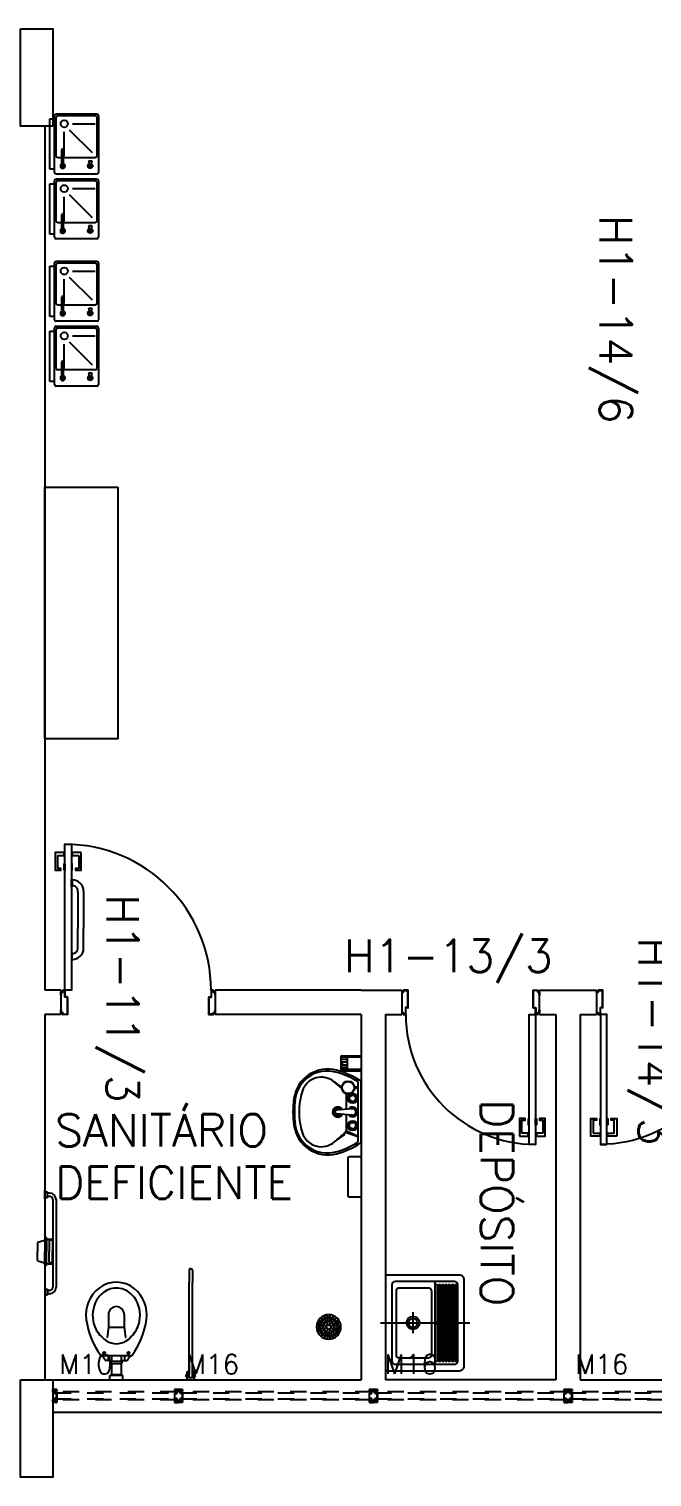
# Model space of a CAD drawing. Header units: millimetres. Extents: x 1887 to 2405, y 1100 to 1335.
# Drawn here: x 2223.86 to 2227.7, y 1221.4 to 1230.32 of the extents above; entities that cross this region are included whole.
import ezdxf

# ---------------------------------------------------------------- set-up
doc = ezdxf.new("R2010")
doc.units = ezdxf.units.MM
doc.linetypes.add('HIDDEN', pattern=[0.375, 0.25, -0.125])
for name, color, linetype in [('AR-ALV', 2, 'Continuous'), ('AR-BANCOS', 1, 'Continuous'), ('AR-ESQ', 1, 'Continuous'), ('AR-ESTC', 3, 'Continuous'), ('AR-LOUCAS', 1, 'Continuous'), ('AR-PORTA', 1, 'Continuous'), ('AR-TXTESQ1-CONG', 1, 'Continuous'), ('AR-WC', 7, 'Continuous'), ('BAN- VISTA', 1, 'Continuous'), ('COZ1', 1, 'Continuous'), ('coz2', 1, 'Continuous'), ('DT-ESQ-VIDRO-PROJ', 1, 'HIDDEN'), ('eixo', 8, 'Continuous'), ('ENDEREÇO', 2, 'Continuous'), ('HE_TIGRECAD', 1, 'Continuous'), ('maçaneta', 1, 'Continuous'), ('mov', 1, 'Continuous'), ('PM-PERFIL U-C', 2, 'Continuous'), ('PM-PUXADOR-V', 1, 'Continuous'), ('pm1', 2, 'Continuous'), ('pm2', 2, 'Continuous'), ('PRA', 7, 'Continuous'), ('TEXTO', 2, 'Continuous'), ('WC1', 1, 'Continuous'), ('WC2', 1, 'Continuous'), ('WC3', 1, 'Continuous')]:
    doc.layers.add(name, color=color, linetype=linetype)
doc.styles.add('S12', font='simplex.shx', dxfattribs={"width": 1.1, "height": 0.12})
doc.styles.add('UNB-100', font='simplex.shx', dxfattribs={"height": 0.2})
doc.styles.add('UNB1-100', font='simplex.shx', dxfattribs={"height": 0.2})

# ---------------------------------------------------------------- blocks, each defined once
blk = doc.blocks.new('BACI-01P')
at = {"layer": 'WC1'}
for p, q in [((0.1191, 0.03), (0.1139, 0.03)), ((0.1139, 0.0298), (0.1139, -0.0298)), ((0.1191, 0.03), (0.1191, 0.0624)), ((0.146, 0.0857), (0.146, 0.0887)), ((0.1191, -0.03), (0.1139, -0.03)), ((0.1191, -0.03), (0.1191, -0.0624)), ((0.146, -0.0857), (0.146, -0.0887))]:
    blk.add_line(p, q, dxfattribs=at)
for centre, radius, start, end in [((0.4364, -0.2936), 0.4837, 97.68046, 126.34544), ((0.3996, -0.0205), 0.2081, 36.88811, 97.68046), ((0.1551, 0.0887), 0.00909, 126.33581, 180), ((0.4268, 0), 0.174, 320.47667, 36.88811), ((0.1282, 0.0624), 0.00909, 126.16044, 180), ((0.4044, -0.3155), 0.4771, 122.78184, 126.16044), ((0.1282, -0.0624), 0.00909, 180, 233.83956), ((0.4044, 0.3155), 0.4771, 233.83956, 237.21816), ((0.1551, -0.0887), 0.00909, 180, 238.98254), ((0.4364, 0.2936), 0.4837, 233.75773, 262.31954), ((0.3996, 0.0205), 0.2081, 262.31954, 320.89786)]:
    blk.add_arc(centre, radius, start, end, dxfattribs=at)
at = {"layer": 'WC2'}
for p, q in [((0, 0.04), (0.023, 0.04)), ((0.025, 0.035), (0.025, 0.038)), ((0.025, -0.035), (0.025, 0.035)), ((0.025, 0.035), (0.028, 0.035)), ((0.03, -0.033), (0.03, 0.033)), ((0.1, 0.03), (0.03, 0.03)), ((0.1, 0.0298), (0.1, -0.0298)), ((0.146, -0.0857), (0.146, 0.0857)), ((0, -0.04), (0.023, -0.04)), ((0.025, -0.038), (0.025, -0.035)), ((0.025, -0.035), (0.028, -0.035)), ((0.1, -0.03), (0.03, -0.03))]:
    blk.add_line(p, q, dxfattribs=at)
for centre, radius, start, end in [((0.3966, -0.0404), 0.1866, 54.25145, 147.32014), ((0.4126, -0.0182), 0.1592, 41.32993, 54.25145), ((0.023, 0.038), 0.002, 0, 90), ((0.028, 0.033), 0.002, 0, 90), ((0.107, 0.0298), 0.00697, 0, 180), ((0.3335, 0), 0.1117, 147.32014, 180), ((0.3335, 0), 0.1117, 180, 212.67986), ((0.4333, 0), 0.1317, 0, 41.32993), ((0.4333, 0), 0.1317, 318.67007, 0), ((0.023, -0.038), 0.002, 270, 0), ((0.028, -0.033), 0.002, 270, 0), ((0.107, -0.0298), 0.00697, 180, 0), ((0.3966, 0.0404), 0.1866, 212.67986, 305.74855), ((0.4126, 0.0182), 0.1592, 305.74855, 318.67007)]:
    blk.add_arc(centre, radius, start, end, dxfattribs=at)
at = {"layer": 'WC3'}
for p, q in [((0.146, 0.0497), (0.1191, 0.0497)), ((0.146, 0.03), (0.1191, 0.03)), ((0.146, -0.03), (0.1191, -0.03)), ((0.146, -0.0497), (0.1191, -0.0497))]:
    blk.add_line(p, q, dxfattribs=at)
at = {"layer": 'WC3', "color": 1}
for p, q in [((0.261, 0.0562), (0.2593, 0.0585)), ((0.3229, 0.0486), (0.261, 0.0562)), ((0.3229, 0.0486), (0.3229, -0.0486)), ((0.4015, 0.0486), (0.3229, 0.0486)), ((0.261, -0.0562), (0.2593, -0.0585)), ((0.3229, -0.0486), (0.261, -0.0562)), ((0.4015, -0.0486), (0.3229, -0.0486))]:
    blk.add_line(p, q, dxfattribs=at)
for centre in [(0.1641, 0.075), (0.1641, -0.075)]:
    blk.add_circle(centre, 0.00682, dxfattribs=at)
blk.add_arc((0.4015, 0), 0.0486, 270, 90, dxfattribs=at)
blk = doc.blocks.new('LVTR-01P')
at = {"layer": 'WC1'}
for centre, radius, start, end in [((0.2424, -0.2861), 0.5176, 146.45009, 164.88853), ((-0.2424, -0.2861), 0.5176, 15.11147, 33.54991), ((-0.0544, -0.2059), 0.2102, 164.88853, 261.87462), ((0.0544, -0.2059), 0.2102, 278.12538, 15.11147), ((0, 0.175), 0.595, 261.87462, 270), ((0, 0.175), 0.595, 270, 278.12538)]:
    blk.add_arc(centre, radius, start, end, dxfattribs=at)
at = {"layer": 'WC2'}
for p, q in [((0.189, 0), (-0.189, 0)), ((-0.1869, -0.02), (0.1869, -0.02)), ((-0.0199, -0.0561), (-0.0119, -0.1511)), ((0.0195, -0.0561), (0.0115, -0.1511)), ((-0.112, -0.0924), (-0.0168, -0.0924)), ((0.0165, -0.0924), (0.1161, -0.0924))]:
    blk.add_line(p, q, dxfattribs=at)
for centre, radius in [((-0.15, -0.08), 0.04), ((-0.084, -0.0525), 0.02), ((0.084, -0.0525), 0.02)]:
    blk.add_circle(centre, radius, dxfattribs=at)
for centre, radius, start, end in [((-0.0002, -0.0527), 0.02, 350.37518, 189.62482), ((-0.0909, -0.2449), 0.1233, 139.44029, 252.413), ((4.9199, -4.5336), 6.7189, 138.93408, 139.44029), ((-0.0002, -0.1501), 0.0118, 184.81241, 355.18759), ((0.1161, -0.105), 0.0126, 41.32768, 90), ((-4.9199, -4.5336), 6.7189, 40.55971, 41.32768), ((0.0909, -0.2449), 0.1233, 287.587, 40.55971), ((0, 0.042), 0.4242, 252.413, 270), ((0, 0.042), 0.4242, 270, 287.587)]:
    blk.add_arc(centre, radius, start, end, dxfattribs=at)
at = {"layer": 'WC3'}
for p, q in [((-0.152, -0.02), (-0.152, -0.0401)), ((-0.148, -0.02), (-0.148, -0.0401)), ((-0.148, -0.0276), (-0.1415, -0.0409)), ((-0.148, -0.0335), (-0.1456, -0.0402)), ((0.1518, -0.02), (0.1161, -0.0924)), ((0.1528, -0.02), (0.1256, -0.0967))]:
    blk.add_line(p, q, dxfattribs=at)
for centre, radius in [((-0.15, -0.08), 0.037), ((-0.084, -0.0525), 0.03), ((0.084, -0.0525), 0.03)]:
    blk.add_circle(centre, radius, dxfattribs=at)
for centre, radius, start, end in [((0.2424, -0.2861), 0.505, 148.20722, 165.28172), ((0, -0.0525), 0.03, 308.80431, 231.19569), ((-0.2424, -0.2861), 0.505, 14.71828, 31.79278), ((-0.0531, -0.2084), 0.1995, 165.28172, 262.11494), ((5.2813, -4.0721), 6.7189, 143.96959, 144.44029), ((0, -0.1449), 0.0315, 117.94879, 62.76724), ((0, -0.1449), 0.021, 130.92554, 50.29094), ((0.0531, -0.2084), 0.1995, 277.88506, 14.71828), ((0.1319, -0.1152), 0.0137, 36.16525, 98.27106), ((-5.2813, -4.0721), 6.7189, 35.55971, 36.16525), ((0, 0.175), 0.5866, 262.11494, 270), ((0, 0.175), 0.5866, 270, 277.88506)]:
    blk.add_arc(centre, radius, start, end, dxfattribs=at)
blk = doc.blocks.new('tq-01p')
at = {"layer": 'COZ1'}
blk.add_lwpolyline([(-0.265, -0.485), (0.265, -0.485, 0.414214), (0.295, -0.455), (0.295, -0.01, 0.414214), (0.285, 0), (-0.285, 0, 0.414214), (-0.295, -0.01), (-0.295, -0.455, 0.414214)], format="xyb", close=True, dxfattribs=at)
for points in [[(0.255, -0.2769), (0.255, -0.06, 0.414214), (0.235, -0.04), (-0.235, -0.04, 0.414214), (-0.255, -0.06), (-0.255, -0.2769)], [(-0.255, -0.2784), (-0.255, -0.2965, 0.414214), (-0.245, -0.3065), (-0.2325, -0.3065), (0.231, -0.3065), (0.245, -0.3065, 0.414214), (0.255, -0.2965), (0.255, -0.2784)]]:
    blk.add_lwpolyline(points, format="xyb", dxfattribs=at)
blk.add_circle((0, -0.17), 0.04, dxfattribs=at)
at = {"layer": 'coz2'}
for p, q in [((-0.2355, -0.3095), (-0.2355, -0.3175)), ((-0.2325, -0.3205), (-0.009, -0.3205)), ((-0.006, -0.3175), (-0.006, -0.3095)), ((0.0045, -0.3095), (0.0045, -0.3175)), ((0.234, -0.3175), (0.234, -0.3095))]:
    blk.add_line(p, q, dxfattribs=at)
for points in [[(-0.195, -0.285), (0.195, -0.285, 0.414214), (0.215, -0.265), (0.215, -0.085, 0.414214), (0.195, -0.065), (-0.195, -0.065, 0.414214), (-0.215, -0.085), (-0.215, -0.265, 0.414214)], [(-0.2325, -0.3405), (-0.009, -0.3405, 0.414214), (-0.006, -0.3375), (-0.006, -0.3295, 0.414214), (-0.009, -0.3265), (-0.2325, -0.3265, 0.414214), (-0.2355, -0.3295), (-0.2355, -0.3375, 0.414214)], [(-0.2325, -0.3605), (-0.009, -0.3605, 0.414214), (-0.006, -0.3575), (-0.006, -0.3495, 0.414214), (-0.009, -0.3465), (-0.2325, -0.3465, 0.414214), (-0.2355, -0.3495), (-0.2355, -0.3575, 0.414214)], [(0.0075, -0.3405), (0.231, -0.3405, 0.414214), (0.234, -0.3375), (0.234, -0.3295, 0.414214), (0.231, -0.3265), (0.0075, -0.3265, 0.414214), (0.0045, -0.3295), (0.0045, -0.3375, 0.414214)], [(0.0075, -0.3605), (0.231, -0.3605, 0.414214), (0.234, -0.3575), (0.234, -0.3495, 0.414214), (0.231, -0.3465), (0.0075, -0.3465, 0.414214), (0.0045, -0.3495), (0.0045, -0.3575, 0.414214)], [(-0.2325, -0.3805), (-0.009, -0.3805, 0.414214), (-0.006, -0.3775), (-0.006, -0.3695, 0.414214), (-0.009, -0.3665), (-0.2325, -0.3665, 0.414214), (-0.2355, -0.3695), (-0.2355, -0.3775, 0.414214)], [(-0.2325, -0.4005), (-0.009, -0.4005, 0.414214), (-0.006, -0.3975), (-0.006, -0.3895, 0.414214), (-0.009, -0.3865), (-0.2325, -0.3865, 0.414214), (-0.2355, -0.3895), (-0.2355, -0.3975, 0.414214)], [(-0.2325, -0.4205), (-0.009, -0.4205, 0.414214), (-0.006, -0.4175), (-0.006, -0.4095, 0.414214), (-0.009, -0.4065), (-0.2325, -0.4065, 0.414214), (-0.2355, -0.4095), (-0.2355, -0.4175, 0.414214)], [(-0.2325, -0.4405), (-0.009, -0.4405, 0.414214), (-0.006, -0.4375), (-0.006, -0.4295, 0.414214), (-0.009, -0.4265), (-0.2325, -0.4265, 0.414214), (-0.2355, -0.4295), (-0.2355, -0.4375, 0.414214)], [(0.0075, -0.3805), (0.231, -0.3805, 0.414214), (0.234, -0.3775), (0.234, -0.3695, 0.414214), (0.231, -0.3665), (0.0075, -0.3665, 0.414214), (0.0045, -0.3695), (0.0045, -0.3775, 0.414214)], [(0.0075, -0.4005), (0.231, -0.4005, 0.414214), (0.234, -0.3975), (0.234, -0.3895, 0.414214), (0.231, -0.3865), (0.0075, -0.3865, 0.414214), (0.0045, -0.3895), (0.0045, -0.3975, 0.414214)], [(0.0075, -0.4205), (0.231, -0.4205, 0.414214), (0.234, -0.4175), (0.234, -0.4095, 0.414214), (0.231, -0.4065), (0.0075, -0.4065, 0.414214), (0.0045, -0.4095), (0.0045, -0.4175, 0.414214)], [(0.0075, -0.4405), (0.231, -0.4405, 0.414214), (0.234, -0.4375), (0.234, -0.4295, 0.414214), (0.231, -0.4265), (0.0075, -0.4265, 0.414214), (0.0045, -0.4295), (0.0045, -0.4375, 0.414214)]]:
    blk.add_lwpolyline(points, format="xyb", close=True, dxfattribs=at)
for points in [[(-0.255, -0.305), (-0.255, -0.425, 0.414214), (-0.235, -0.445)], [(-0.235, -0.445), (0.235, -0.445, 0.414214), (0.255, -0.425), (0.255, -0.305, 0.414214)]]:
    blk.add_lwpolyline(points, format="xyb", dxfattribs=at)
blk.add_lwpolyline([(0.0075, -0.3205), (0.231, -0.3205)], dxfattribs=at)
blk.add_circle((0, -0.17), 0.028, dxfattribs=at)
for centre, start, end in [((-0.2325, -0.3095), 90, 180), ((-0.2325, -0.3175), 180, 270), ((-0.009, -0.3095), 0, 90), ((-0.009, -0.3175), 270, 0), ((0.0075, -0.3095), 90, 180), ((0.0075, -0.3175), 180, 270), ((0.231, -0.3095), 0, 90), ((0.231, -0.3175), 270, 0)]:
    blk.add_arc(centre, 0.003, start, end, dxfattribs=at)
at = {"layer": 'eixo'}
for p, q in [((0, 0.0308), (0, -0.5204)), ((-0.0636, -0.17), (0.0666, -0.17))]:
    blk.add_line(p, q, dxfattribs=at)
blk = doc.blocks.new('BBDR-01P')
at = {"layer": 'COZ1'}
for p, q in [((-0.155, 0), (0.155, 0)), ((-0.155, -0.03), (-0.155, 0)), ((0.155, 0), (0.155, -0.03)), ((-0.185, -0.29), (-0.185, -0.04)), ((-0.175, -0.03), (-0.155, -0.03)), ((0.155, -0.03), (0.175, -0.03)), ((0.185, -0.04), (0.185, -0.29)), ((0.175, -0.3), (-0.175, -0.3))]:
    blk.add_line(p, q, dxfattribs=at)
for centre, start, end in [((-0.175, -0.04), 90, 180), ((0.175, -0.04), 0, 90), ((-0.175, -0.29), 180, 270), ((0.175, -0.29), 270, 0)]:
    blk.add_arc(centre, 0.01, start, end, dxfattribs=at)
at = {"layer": 'coz2'}
for p, q in [((-0.155, -0.03), (0.155, -0.03)), ((-0.135, -0.075), (-0.035, -0.075)), ((-0.135, -0.085), (-0.035, -0.085)), ((-0.085, -0.075), (-0.085, -0.05)), ((-0.085, -0.28), (-0.085, -0.085)), ((-0.075, -0.04), (0.165, -0.04)), ((0.175, -0.05), (0.175, -0.28)), ((-0.075, -0.09), (0.075, -0.09)), ((-0.0554, -0.263), (0.086, -0.1216)), ((0.125, -0.14), (0.125, -0.28)), ((-0.1216, -0.2455), (-0.1063, -0.2404)), ((-0.1063, -0.2596), (-0.1216, -0.2545)), ((-0.105, -0.2586), (-0.105, -0.2414)), ((0.165, -0.29), (-0.075, -0.29))]:
    blk.add_line(p, q, dxfattribs=at)
for centre, radius in [((0.125, -0.09), 0.0223), ((-0.135, -0.25), 0.0142), ((-0.135, -0.25), 0.00596)]:
    blk.add_circle(centre, radius, dxfattribs=at)
for centre, radius, start, end in [((-0.135, -0.08), 0.0147, 19.9134, 340.0866), ((-0.135, -0.08), 0.00499, 90, 270), ((-0.075, -0.05), 0.01, 90, 180), ((-0.035, -0.08), 0.005, 270, 90), ((0.165, -0.05), 0.01, 0, 90), ((-0.106, -0.2414), 0.001, 0, 108.43495), ((-0.106, -0.2586), 0.001, 251.56505, 360), ((-0.075, -0.28), 0.01, 180, 270), ((0.165, -0.28), 0.01, 270, 0)]:
    blk.add_arc(centre, radius, start, end, dxfattribs=at)
blk = doc.blocks.new('BAN4')
at = {"layer": 'BAN- VISTA'}
blk.add_lwpolyline([(1.55, -0.45), (0, -0.45), (0, 0), (1.55, 0)], close=True, dxfattribs=at)
blk = doc.blocks.new('EF59-P')
at = {"layer": 'DT-ESQ-VIDRO-PROJ', "ltscale": 0.1}
for points in [[(0.025, -0.1285), (0.025, -0.1385, -0.414214), (0.0235, -0.14), (0.0015, -0.14, -0.414214), (0, -0.1385), (0, -0.125), (0.0015, -0.125), (0.0015, -0.138, 0.414214), (0.002, -0.1385), (0.023, -0.1385, 0.414214), (0.0235, -0.138), (0.0235, -0.1285), (0.0105, -0.1285, -0.414214), (0.009, -0.127), (0.009, -0.117, -0.414214), (0.0105, -0.1155), (0.0235, -0.1155), (0.0235, -0.0845), (0.0105, -0.0845, -0.414214), (0.009, -0.083), (0.009, -0.073, -0.414214), (0.0105, -0.0715), (0.0235, -0.0715), (0.0235, -0.062, 0.414214), (0.023, -0.0615), (0.002, -0.0615, 0.414214), (0.0015, -0.062), (0.0015, -0.075), (0, -0.075), (0, -0.0615, -0.414214), (0.0015, -0.06), (0.0235, -0.06, -0.414214), (0.025, -0.0615), (0.025, -0.0715, -0.414214), (0.0235, -0.073), (0.0105, -0.073), (0.0105, -0.083), (0.0235, -0.083), (0.0235, -0.083, -0.414214), (0.025, -0.0845), (0.025, -0.1155, -0.414214), (0.0235, -0.117), (0.0235, -0.117), (0.0105, -0.117), (0.0105, -0.127), (0.0235, -0.127, -0.414214)], [(0.75, -0.1285), (0.75, -0.1385, 0.414214), (0.7515, -0.14), (0.7735, -0.14, 0.414214), (0.775, -0.1385), (0.775, -0.125), (0.7735, -0.125), (0.7735, -0.138, -0.414214), (0.773, -0.1385), (0.752, -0.1385, -0.414214), (0.7515, -0.138), (0.7515, -0.1285), (0.7645, -0.1285, 0.414214), (0.766, -0.127), (0.766, -0.117, 0.414214), (0.7645, -0.1155), (0.7515, -0.1155), (0.7515, -0.0845), (0.7645, -0.0845, 0.414214), (0.766, -0.083), (0.766, -0.073, 0.414214), (0.7645, -0.0715), (0.7515, -0.0715), (0.7515, -0.062, -0.414214), (0.752, -0.0615), (0.773, -0.0615, -0.414214), (0.7735, -0.062), (0.7735, -0.075), (0.775, -0.075), (0.775, -0.0615, 0.414214), (0.7735, -0.06), (0.7515, -0.06, 0.414214), (0.75, -0.0615), (0.75, -0.0715, 0.414214), (0.7515, -0.073), (0.7645, -0.073), (0.7645, -0.083), (0.7515, -0.083), (0.7515, -0.083, 0.414214), (0.75, -0.0845), (0.75, -0.1155, 0.414214), (0.7515, -0.117), (0.7515, -0.117), (0.7645, -0.117), (0.7645, -0.127), (0.7515, -0.127, 0.414214)], [(0.8, -0.1285), (0.8, -0.1385, -0.414214), (0.7985, -0.14), (0.7765, -0.14, -0.414214), (0.775, -0.1385), (0.775, -0.125), (0.7765, -0.125), (0.7765, -0.138, 0.414214), (0.777, -0.1385), (0.798, -0.1385, 0.414214), (0.7985, -0.138), (0.7985, -0.1285), (0.7855, -0.1285, -0.414214), (0.784, -0.127), (0.784, -0.117, -0.414214), (0.7855, -0.1155), (0.7985, -0.1155), (0.7985, -0.0845), (0.7855, -0.0845, -0.414214), (0.784, -0.083), (0.784, -0.073, -0.414214), (0.7855, -0.0715), (0.7985, -0.0715), (0.7985, -0.062, 0.414214), (0.798, -0.0615), (0.777, -0.0615, 0.414214), (0.7765, -0.062), (0.7765, -0.075), (0.775, -0.075), (0.775, -0.0615, -0.414214), (0.7765, -0.06), (0.7985, -0.06, -0.414214), (0.8, -0.0615), (0.8, -0.0715, -0.414214), (0.7985, -0.073), (0.7855, -0.073), (0.7855, -0.083), (0.7985, -0.083), (0.7985, -0.083, -0.414214), (0.8, -0.0845), (0.8, -0.1155, -0.414214), (0.7985, -0.117), (0.7985, -0.117), (0.7855, -0.117), (0.7855, -0.127), (0.7985, -0.127, -0.414214)], [(1.95, -0.1285), (1.95, -0.1385, 0.414214), (1.9515, -0.14), (1.9735, -0.14, 0.414214), (1.975, -0.1385), (1.975, -0.125), (1.9735, -0.125), (1.9735, -0.138, -0.414214), (1.973, -0.1385), (1.952, -0.1385, -0.414214), (1.9515, -0.138), (1.9515, -0.1285), (1.9645, -0.1285, 0.414214), (1.966, -0.127), (1.966, -0.117, 0.414214), (1.9645, -0.1155), (1.9515, -0.1155), (1.9515, -0.0845), (1.9645, -0.0845, 0.414214), (1.966, -0.083), (1.966, -0.073, 0.414214), (1.9645, -0.0715), (1.9515, -0.0715), (1.9515, -0.062, -0.414214), (1.952, -0.0615), (1.973, -0.0615, -0.414214), (1.9735, -0.062), (1.9735, -0.075), (1.975, -0.075), (1.975, -0.0615, 0.414214), (1.9735, -0.06), (1.9515, -0.06, 0.414214), (1.95, -0.0615), (1.95, -0.0715, 0.414214), (1.9515, -0.073), (1.9645, -0.073), (1.9645, -0.083), (1.9515, -0.083), (1.9515, -0.083, 0.414214), (1.95, -0.0845), (1.95, -0.1155, 0.414214), (1.9515, -0.117), (1.9515, -0.117), (1.9645, -0.117), (1.9645, -0.127), (1.9515, -0.127, 0.414214)], [(2, -0.1285), (2, -0.1385, -0.414214), (1.9985, -0.14), (1.9765, -0.14, -0.414214), (1.975, -0.1385), (1.975, -0.125), (1.9765, -0.125), (1.9765, -0.138, 0.414214), (1.977, -0.1385), (1.998, -0.1385, 0.414214), (1.9985, -0.138), (1.9985, -0.1285), (1.9855, -0.1285, -0.414214), (1.984, -0.127), (1.984, -0.117, -0.414214), (1.9855, -0.1155), (1.9985, -0.1155), (1.9985, -0.0845), (1.9855, -0.0845, -0.414214), (1.984, -0.083), (1.984, -0.073, -0.414214), (1.9855, -0.0715), (1.9985, -0.0715), (1.9985, -0.062, 0.414214), (1.998, -0.0615), (1.977, -0.0615, 0.414214), (1.9765, -0.062), (1.9765, -0.075), (1.975, -0.075), (1.975, -0.0615, -0.414214), (1.9765, -0.06), (1.9985, -0.06, -0.414214), (2, -0.0615), (2, -0.0715, -0.414214), (1.9985, -0.073), (1.9855, -0.073), (1.9855, -0.083), (1.9985, -0.083), (1.9985, -0.083, -0.414214), (2, -0.0845), (2, -0.1155, -0.414214), (1.9985, -0.117), (1.9985, -0.117), (1.9855, -0.117), (1.9855, -0.127), (1.9985, -0.127, -0.414214)], [(3.15, -0.1285), (3.15, -0.1385, 0.414214), (3.1515, -0.14), (3.1735, -0.14, 0.414214), (3.175, -0.1385), (3.175, -0.125), (3.1735, -0.125), (3.1735, -0.138, -0.414214), (3.173, -0.1385), (3.152, -0.1385, -0.414214), (3.1515, -0.138), (3.1515, -0.1285), (3.1645, -0.1285, 0.414214), (3.166, -0.127), (3.166, -0.117, 0.414214), (3.1645, -0.1155), (3.1515, -0.1155), (3.1515, -0.0845), (3.1645, -0.0845, 0.414214), (3.166, -0.083), (3.166, -0.073, 0.414214), (3.1645, -0.0715), (3.1515, -0.0715), (3.1515, -0.062, -0.414214), (3.152, -0.0615), (3.173, -0.0615, -0.414214), (3.1735, -0.062), (3.1735, -0.075), (3.175, -0.075), (3.175, -0.0615, 0.414214), (3.1735, -0.06), (3.1515, -0.06, 0.414214), (3.15, -0.0615), (3.15, -0.0715, 0.414214), (3.1515, -0.073), (3.1645, -0.073), (3.1645, -0.083), (3.1515, -0.083), (3.1515, -0.083, 0.414214), (3.15, -0.0845), (3.15, -0.1155, 0.414214), (3.1515, -0.117), (3.1515, -0.117), (3.1645, -0.117), (3.1645, -0.127), (3.1515, -0.127, 0.414214)], [(3.2, -0.1285), (3.2, -0.1385, -0.414214), (3.1985, -0.14), (3.1765, -0.14, -0.414214), (3.175, -0.1385), (3.175, -0.125), (3.1765, -0.125), (3.1765, -0.138, 0.414214), (3.177, -0.1385), (3.198, -0.1385, 0.414214), (3.1985, -0.138), (3.1985, -0.1285), (3.1855, -0.1285, -0.414214), (3.184, -0.127), (3.184, -0.117, -0.414214), (3.1855, -0.1155), (3.1985, -0.1155), (3.1985, -0.0845), (3.1855, -0.0845, -0.414214), (3.184, -0.083), (3.184, -0.073, -0.414214), (3.1855, -0.0715), (3.1985, -0.0715), (3.1985, -0.062, 0.414214), (3.198, -0.0615), (3.177, -0.0615, 0.414214), (3.1765, -0.062), (3.1765, -0.075), (3.175, -0.075), (3.175, -0.0615, -0.414214), (3.1765, -0.06), (3.1985, -0.06, -0.414214), (3.2, -0.0615), (3.2, -0.0715, -0.414214), (3.1985, -0.073), (3.1855, -0.073), (3.1855, -0.083), (3.1985, -0.083), (3.1985, -0.083, -0.414214), (3.2, -0.0845), (3.2, -0.1155, -0.414214), (3.1985, -0.117), (3.1985, -0.117), (3.1855, -0.117), (3.1855, -0.127), (3.1985, -0.127, -0.414214)]]:
    blk.add_lwpolyline(points, format="xyb", close=True, dxfattribs=at)
for points in [[(0.7625, -0.081), (0.7625, -0.075), (0.0125, -0.075), (0.0125, -0.081)], [(1.9625, -0.081), (1.9625, -0.075), (0.7875, -0.075), (0.7875, -0.081)], [(3.1625, -0.081), (3.1625, -0.075), (1.9875, -0.075), (1.9875, -0.081)], [(4.3625, -0.081), (4.3625, -0.075), (3.1875, -0.075), (3.1875, -0.081)], [(0.7625, -0.119), (0.7625, -0.125), (0.0125, -0.125), (0.0125, -0.119)], [(1.9625, -0.119), (1.9625, -0.125), (0.7875, -0.125), (0.7875, -0.119)], [(3.1625, -0.119), (3.1625, -0.125), (1.9875, -0.125), (1.9875, -0.119)], [(4.3625, -0.119), (4.3625, -0.125), (3.1875, -0.125), (3.1875, -0.119)]]:
    blk.add_lwpolyline(points, close=True, dxfattribs=at)
blk = doc.blocks.new('marco-d')
at = {"layer": 'PM-PERFIL U-C'}
for p, q in [((-0.0135, 0), (-0.0015, 0)), ((-0.025, -0.03), (-0.025, -0.0115)), ((-0.023, -0.03), (-0.025, -0.03)), ((-0.0235, -0.01), (-0.015, -0.01)), ((-0.0145, -0.012), (-0.023, -0.012)), ((-0.023, -0.012), (-0.023, -0.03)), ((-0.015, -0.01), (-0.015, -0.0015)), ((-0.002, -0.002), (-0.013, -0.002)), ((-0.013, -0.002), (-0.013, -0.0105)), ((-0.002, -0.0415), (-0.002, -0.002)), ((0.013, -0.043), (-0.0005, -0.043)), ((0, -0.0015), (0, -0.041)), ((0.0135, -0.041), (0, -0.041)), ((0.013, -0.043), (0.013, -0.148)), ((0.015, -0.0425), (0.015, -0.1485)), ((-0.025, -0.1385), (-0.025, -0.12)), ((-0.025, -0.12), (-0.023, -0.12)), ((-0.015, -0.14), (-0.0235, -0.14)), ((-0.023, -0.12), (-0.023, -0.138)), ((-0.023, -0.138), (-0.0145, -0.138)), ((-0.015, -0.1485), (-0.015, -0.14)), ((0.0135, -0.15), (-0.0135, -0.15)), ((-0.013, -0.1395), (-0.013, -0.148)), ((-0.013, -0.148), (0.013, -0.148))]:
    blk.add_line(p, q, dxfattribs=at)
for centre, start, end in [((-0.0135, -0.0015), 90, 180), ((-0.0015, -0.0015), 360, 90), ((-0.0235, -0.0115), 90, 180), ((-0.0145, -0.0105), 270, 0), ((-0.0005, -0.0415), 180, 270), ((0.0135, -0.0425), 0, 90), ((-0.0235, -0.1385), 180, 270), ((-0.0135, -0.1485), 180, 270), ((-0.0145, -0.1395), 0, 90), ((0.0135, -0.1485), 269.93864, 0)]:
    blk.add_arc(centre, 0.0015, start, end, dxfattribs=at)
blk = doc.blocks.new('marco-e')
at = {"layer": 'PM-PERFIL U-C'}
for p, q in [((-0.015, -0.0425), (-0.015, -0.1485)), ((-0.0135, -0.041), (0, -0.041)), ((-0.013, -0.043), (0.0005, -0.043)), ((-0.013, -0.043), (-0.013, -0.148)), ((0, -0.0015), (0, -0.041)), ((0.0135, 0), (0.0015, 0)), ((0.002, -0.0415), (0.002, -0.002)), ((0.002, -0.002), (0.013, -0.002)), ((0.013, -0.002), (0.013, -0.0105)), ((0.0145, -0.012), (0.023, -0.012)), ((0.015, -0.01), (0.015, -0.0015)), ((0.0235, -0.01), (0.015, -0.01)), ((0.023, -0.012), (0.023, -0.03)), ((0.023, -0.03), (0.025, -0.03)), ((0.025, -0.03), (0.025, -0.0115)), ((-0.0135, -0.15), (0.0135, -0.15)), ((0.013, -0.148), (-0.013, -0.148)), ((0.013, -0.1395), (0.013, -0.148)), ((0.023, -0.138), (0.0145, -0.138)), ((0.015, -0.14), (0.0235, -0.14)), ((0.015, -0.1485), (0.015, -0.14)), ((0.025, -0.12), (0.023, -0.12)), ((0.023, -0.12), (0.023, -0.138)), ((0.025, -0.1385), (0.025, -0.12))]:
    blk.add_line(p, q, dxfattribs=at)
for centre, start, end in [((-0.0135, -0.0425), 90, 180), ((0.0015, -0.0015), 90, 180), ((0.0005, -0.0415), 270, 0), ((0.0145, -0.0105), 180, 270), ((0.0135, -0.0015), 0, 90), ((0.0235, -0.0115), 0, 90), ((-0.0135, -0.1485), 180, 270.06136), ((0.0145, -0.1395), 90, 180), ((0.0135, -0.1485), 270, 0), ((0.0235, -0.1385), 270, 0)]:
    blk.add_arc(centre, 0.0015, start, end, dxfattribs=at)
blk = doc.blocks.new('PM4')
at = {"layer": 'maçaneta'}
for points in [[(0.02, 1), (-0.035, 1), (-0.035, 0.89), (0, 0.89), (0, 0.9), (-0.02, 0.9), (-0.02, 0.9785, -0.414214), (-0.0185, 0.98), (0.02, 0.98)], [(0.125, 1), (0.07, 1), (0.07, 0.98), (0.1085, 0.98, -0.414214), (0.11, 0.9785), (0.11, 0.9), (0.09, 0.9), (0.09, 0.89), (0.125, 0.89)]]:
    blk.add_lwpolyline(points, format="xyb", close=True, dxfattribs=at)
for points in [[(0.02, 0.89), (0.02, 0.93), (0.025, 0.93), (0.025, 0.89)], [(0.07, 0.89), (0.07, 0.93), (0.065, 0.93), (0.065, 0.89)]]:
    blk.add_lwpolyline(points, close=True, dxfattribs=at)
at = {"layer": 'mov'}
blk.add_arc((0.025, 0.15), 0.9, 0, 90, dxfattribs=at)
at = {"layer": 'PM-PUXADOR-V'}
for p, q in [((0.105, 0.755), (0.105, 0.53)), ((0.14, 0.76), (0.14, 0.755)), ((0.14, 0.755), (0.14, 0.53)), ((0.105, 0.415), (0.105, 0.53)), ((0.14, 0.415), (0.14, 0.53)), ((0.105, 0.41), (0.105, 0.415)), ((0.14, 0.41), (0.14, 0.415))]:
    blk.add_line(p, q, dxfattribs=at)
for points in [[(0.065, 0.835), (0.07, 0.835), (0.07, 0.79), (0.065, 0.79)], [(0.065, 0.335), (0.07, 0.335), (0.07, 0.38), (0.065, 0.38)]]:
    blk.add_lwpolyline(points, close=True, dxfattribs=at)
blk.add_lwpolyline([(0.105, 0.755), (0.105, 0.76, 0.414214), (0.07, 0.795)], format="xyb", dxfattribs=at)
for centre, radius, start, end in [((0.07, 0.76), 0.07, 0, 90), ((0.07, 0.41), 0.035, 270, 0), ((0.07, 0.41), 0.07, 270, 0)]:
    blk.add_arc(centre, radius, start, end, dxfattribs=at)
at = {"layer": 'pm2'}
blk.add_lwpolyline([(0.065, 1.05), (0.065, 0.15), (0.025, 0.15), (0.025, 1.05)], close=True, dxfattribs=at)
at = {"layer": 'pm1'}
for name, p in [('marco-d', (0.025, 0.15)), ('marco-e', (0.925, 0.15))]:
    blk.add_blockref(name, p, dxfattribs=at)
blk = doc.blocks.new('PM3')
at = {"layer": 'maçaneta'}
for points in [[(0.02, 0.825), (-0.035, 0.825), (-0.035, 0.715), (0, 0.715), (0, 0.725), (-0.02, 0.725), (-0.02, 0.8035, -0.414214), (-0.0185, 0.805), (0.02, 0.805)], [(0.125, 0.825), (0.07, 0.825), (0.07, 0.805), (0.1085, 0.805, -0.414214), (0.11, 0.8035), (0.11, 0.725), (0.09, 0.725), (0.09, 0.715), (0.125, 0.715)]]:
    blk.add_lwpolyline(points, format="xyb", close=True, dxfattribs=at)
for points in [[(0.02, 0.715), (0.02, 0.755), (0.025, 0.755), (0.025, 0.715)], [(0.07, 0.715), (0.07, 0.755), (0.065, 0.755), (0.065, 0.715)]]:
    blk.add_lwpolyline(points, close=True, dxfattribs=at)
at = {"layer": 'mov'}
blk.add_arc((0.025, 0.075), 0.8, 0, 90, dxfattribs=at)
at = {"layer": 'PM-PERFIL U-C'}
for p, q in [((0, 0.045), (0, 0.0635)), ((0.002, 0.045), (0, 0.045)), ((0.0015, 0.065), (0.01, 0.065)), ((0.002, 0.063), (0.002, 0.045)), ((0.0105, 0.063), (0.002, 0.063)), ((0.01, 0.065), (0.01, 0.0735)), ((0.0115, 0.075), (0.0235, 0.075)), ((0.012, 0.073), (0.012, 0.0645)), ((0.023, 0.073), (0.012, 0.073)), ((0.023, 0.0335), (0.023, 0.073)), ((0.038, 0.032), (0.0245, 0.032)), ((0.025, 0.0735), (0.025, 0.034)), ((0.0385, 0.034), (0.025, 0.034)), ((0.038, 0.032), (0.038, -0.073)), ((0.04, 0.0325), (0.04, -0.0735)), ((0.81, 0.0325), (0.81, -0.0735)), ((0.8115, 0.034), (0.825, 0.034)), ((0.812, 0.032), (0.8255, 0.032)), ((0.812, 0.032), (0.812, -0.073)), ((0.825, 0.0735), (0.825, 0.034)), ((0.8385, 0.075), (0.8265, 0.075)), ((0.827, 0.073), (0.838, 0.073)), ((0.827, 0.0335), (0.827, 0.073)), ((0.838, 0.073), (0.838, 0.0645)), ((0.8395, 0.063), (0.848, 0.063)), ((0.84, 0.065), (0.84, 0.0735)), ((0.8485, 0.065), (0.84, 0.065)), ((0.848, 0.063), (0.848, 0.045)), ((0.848, 0.045), (0.85, 0.045)), ((0.85, 0.045), (0.85, 0.0635)), ((0, -0.045), (0.002, -0.045)), ((0, -0.0635), (0, -0.045)), ((0.01, -0.065), (0.0015, -0.065)), ((0.002, -0.045), (0.002, -0.063)), ((0.002, -0.063), (0.0105, -0.063)), ((0.01, -0.0735), (0.01, -0.065)), ((0.0385, -0.075), (0.0115, -0.075)), ((0.012, -0.0645), (0.012, -0.073)), ((0.012, -0.073), (0.038, -0.073)), ((0.8115, -0.075), (0.8385, -0.075)), ((0.838, -0.073), (0.812, -0.073)), ((0.838, -0.0645), (0.838, -0.073)), ((0.848, -0.063), (0.8395, -0.063)), ((0.84, -0.0735), (0.84, -0.065)), ((0.84, -0.065), (0.8485, -0.065)), ((0.85, -0.045), (0.848, -0.045)), ((0.848, -0.045), (0.848, -0.063)), ((0.85, -0.0635), (0.85, -0.045))]:
    blk.add_line(p, q, dxfattribs=at)
for centre, start, end in [((0.0015, 0.0635), 90, 180), ((0.0115, 0.0735), 90, 180), ((0.0105, 0.0645), 270, 0), ((0.0245, 0.0335), 180, 270), ((0.0235, 0.0735), 360, 90), ((0.0385, 0.0325), 0, 90), ((0.8115, 0.0325), 90, 180), ((0.8265, 0.0735), 90, 180), ((0.8255, 0.0335), 270, 0), ((0.8395, 0.0645), 180, 270), ((0.8385, 0.0735), 0, 90), ((0.8485, 0.0635), 0, 90), ((0.0015, -0.0635), 180, 270), ((0.0115, -0.0735), 180, 270), ((0.0105, -0.0645), 0, 90), ((0.0385, -0.0735), 269.93864, 0), ((0.8115, -0.0735), 180, 270.06136), ((0.8395, -0.0645), 90, 180), ((0.8385, -0.0735), 270, 0), ((0.8485, -0.0635), 270, 0)]:
    blk.add_arc(centre, 0.0015, start, end, dxfattribs=at)
at = {"layer": 'pm1'}
blk.add_lwpolyline([(0.065, 0.875), (0.065, 0.075), (0.025, 0.075), (0.025, 0.875)], close=True, dxfattribs=at)
blk = doc.blocks.new('TLHR-01p')
at = {"layer": 'WC1', "color": 1}
blk.add_lwpolyline([(-0.117, 0.08), (0.117, 0.08, -0.414214), (0.125, 0.072), (0.125, 0.008, -0.414214), (0.117, 0), (-0.117, 0, -0.414214), (-0.125, 0.008), (-0.125, 0.072, -0.414214)], format="xyb", close=True, dxfattribs=at)
blk = doc.blocks.new('SBSPRAY-P')
at = {"layer": 'WC1', "color": 1}
for p, q in [((-0.0444, 0), (0.0444, 0)), ((-0.0469, -0.122), (-0.0469, -0.0025)), ((-0.0376, -0.0025), (-0.0376, -0.122)), ((-0.0376, -0.0861), (0.0376, -0.0861)), ((0.0376, -0.122), (0.0376, -0.0025)), ((0.0376, -0.0025), (0.0376, -0.122)), ((0.0469, -0.122), (0.0469, -0.0025)), ((-0.0444, -0.1245), (0.0444, -0.1245))]:
    blk.add_line(p, q, dxfattribs=at)
for centre, start, end in [((-0.0444, -0.0025), 90, 180), ((0.0444, -0.0025), 0, 90), ((-0.0351, -0.0025), 90, 180), ((0.0351, -0.0025), 0, 90), ((-0.0444, -0.122), 180, 270), ((-0.0351, -0.122), 180, 270), ((0.0351, -0.122), 270, 360), ((0.0444, -0.122), 270, 0)]:
    blk.add_arc(centre, 0.0025, start, end, dxfattribs=at)
at = {"layer": 'WC2', "color": 1}
for p, q in [((-0.0247, -0.1245), (-0.0247, -0.0861)), ((-0.0096, -0.1161), (-0.0096, -0.0861)), ((0.0096, -0.1161), (0.0096, -0.0861)), ((0.0247, -0.1245), (0.0247, -0.0861)), ((-0.0096, -0.1161), (0.0096, -0.1161))]:
    blk.add_line(p, q, dxfattribs=at)
blk = doc.blocks.new('barra-articulada-p')
at = {"layer": 'AR-LOUCAS'}
for p, q in [((-0.685, 0), (-0.685, 0)), ((-0.675, 0.01), (-0.6, 0.01)), ((-0.0105, 0.01), (-0.6, 0.01)), ((-0.05, 0.02), (-0.05, 0.023)), ((0, 0.023), (-0.05, 0.023)), ((-0.05, 0.01), (-0.05, 0.02)), ((0, 0.02), (-0.05, 0.02)), ((-0.0319, 0.028), (-0.0319, 0.023)), ((-0.0181, 0.028), (-0.0319, 0.028)), ((-0.029, 0.01), (-0.029, 0.02)), ((-0.0285, 0.028), (-0.0285, 0.023)), ((-0.0215, 0.028), (-0.0215, 0.023)), ((-0.021, 0.01), (-0.021, 0.02)), ((-0.0181, 0.028), (-0.0181, 0.023)), ((-0.015, 0), (-0.015, 0)), ((-0.0105, 0.01), (-0.0105, -0.01)), ((0, 0.02), (0, 0.023)), ((0, -0.02), (0, 0.02)), ((-0.675, -0.01), (-0.6, -0.01)), ((-0.0105, -0.01), (-0.6, -0.01)), ((-0.05, -0.02), (-0.05, -0.01)), ((-0.05, -0.023), (-0.05, -0.02)), ((0, -0.02), (-0.05, -0.02)), ((0, -0.023), (-0.05, -0.023)), ((-0.0319, -0.028), (-0.0319, -0.023)), ((-0.0181, -0.028), (-0.0319, -0.028)), ((-0.029, -0.02), (-0.029, -0.01)), ((-0.0285, -0.028), (-0.0285, -0.023)), ((-0.0215, -0.028), (-0.0215, -0.023)), ((-0.021, -0.02), (-0.021, -0.01)), ((-0.0181, -0.028), (-0.0181, -0.023)), ((0, -0.023), (0, -0.02))]:
    blk.add_line(p, q, dxfattribs=at)
for start, end in [(90, 180), (180, 270)]:
    blk.add_arc((-0.675, 0), 0.01, start, end, dxfattribs=at)
blk = doc.blocks.new('barra-fixa-p')
at = {"layer": 'AR-LOUCAS'}
for p, q in [((-1.115, 0.003), (-1.165, 0.003)), ((-1.165, 0), (-1.165, 0.003)), ((-1.115, 0), (-1.165, 0)), ((-1.158, 0.003), (-1.158, 0.018)), ((-1.122, 0.018), (-1.158, 0.018)), ((-1.15, 0.03), (-1.15, 0.018)), ((-1.13, 0.03), (-1.13, 0.018)), ((-1.122, 0.003), (-1.122, 0.018)), ((-1.115, 0), (-1.115, 0.003)), ((-1.11, 0.07), (-0.57, 0.07)), ((-1.11, 0.05), (-0.57, 0.05)), ((-0.565, 0), (-0.565, 0.003)), ((-0.565, 0.003), (-0.515, 0.003)), ((-0.565, 0), (-0.515, 0)), ((-0.558, 0.018), (-0.522, 0.018)), ((-0.558, 0.003), (-0.558, 0.018)), ((-0.55, 0.03), (-0.55, 0.018)), ((-0.53, 0.03), (-0.53, 0.018)), ((-0.522, 0.003), (-0.522, 0.018)), ((-0.515, 0), (-0.515, 0.003))]:
    blk.add_line(p, q, dxfattribs=at)
for centre, radius, start, end in [((-1.11, 0.03), 0.04, 90, 180), ((-1.11, 0.03), 0.02, 90, 180), ((-0.57, 0.03), 0.04, 0, 90), ((-0.57, 0.03), 0.02, 0, 90)]:
    blk.add_arc(centre, radius, start, end, dxfattribs=at)
blk = doc.blocks.new('PPLR-03P')
at = {"layer": 'WC1', "color": 1, "linetype": 'Continuous', "ltscale": 2.5}
for p, q in [((-0.047, 0.0721), (-0.047, 0)), ((-0.047, -0.0721), (-0.047, 0)), ((-0.0194, 0.0751), (-0.044, 0.0751)), ((-0.012, 0.0791), (-0.012, 0)), ((-0.012, -0.0791), (-0.012, 0)), ((-0.006, 0.0851), (-0.004, 0.0851)), ((0, 0.0811), (0, 0.0723)), ((0.0003, 0.071), (0, 0.0723)), ((0, 0.0723), (0, 0)), ((0, -0.0723), (0, 0)), ((0.0011, 0.07), (0.0003, 0.071)), ((0.0022, 0.0694), (0.0011, 0.07)), ((0.0418, 0.0581), (0.0022, 0.0694)), ((0.044, 0.0552), (0.044, 0)), ((0.044, -0.0552), (0.044, 0)), ((-0.0194, -0.0751), (-0.044, -0.0751)), ((-0.006, -0.0851), (-0.004, -0.0851)), ((0.0003, -0.071), (0, -0.0723)), ((0, -0.0811), (0, -0.0723)), ((0.0011, -0.07), (0.0003, -0.071)), ((0.0022, -0.0694), (0.0011, -0.07)), ((0.0418, -0.0581), (0.0022, -0.0694))]:
    blk.add_line(p, q, dxfattribs=at)
for centre, radius, start, end in [((-0.044, 0.0721), 0.003, 90, 179.92817), ((-0.0194, 0.0831), 0.008, 270, 343.40028), ((-0.006, 0.079), 0.006, 90, 179.92817), ((-0.004, 0.0811), 0.004, 359.93387, 91.72381), ((0.041, 0.0552), 0.003, 359.89371, 73.98814), ((-0.044, -0.0721), 0.003, 180.07183, 270), ((-0.0194, -0.0831), 0.008, 16.59972, 90), ((-0.006, -0.079), 0.006, 180.07183, 270), ((-0.004, -0.0811), 0.004, 268.27619, 0.06613), ((0.041, -0.0552), 0.003, 286.01186, 0.10629)]:
    blk.add_arc(centre, radius, start, end, dxfattribs=at)
at = {"layer": 'WC2', "color": 1, "linetype": 'Continuous', "ltscale": 2.5}
for p, q in [((-0.0444, 0.0691), (-0.0296, 0.067)), ((-0.027, 0.0641), (-0.027, 0)), ((-0.027, -0.0641), (-0.027, 0)), ((-0.0444, -0.0691), (-0.0296, -0.067))]:
    blk.add_line(p, q, dxfattribs=at)
for centre, radius, start, end in [((-0.044, 0.0721), 0.00301, 180.10956, 262.18171), ((-0.03, 0.0641), 0.003, 359.88584, 81.95452), ((-0.044, -0.0721), 0.00301, 97.89913, 179.89194), ((-0.03, -0.0641), 0.003, 278.04548, 0.11416)]:
    blk.add_arc(centre, radius, start, end, dxfattribs=at)
blk = doc.blocks.new('caixasifon')
at = {"layer": 'HE_TIGRECAD', "color": 1}
for p, q in [((-0.0494, 0.003), (-0.0657, 0.003)), ((-0.0485, 0.0099), (-0.0643, 0.0141)), ((-0.0469, 0.0157), (-0.0627, 0.0199)), ((-0.0443, 0.0221), (-0.0584, 0.0303)), ((-0.0413, 0.0273), (-0.0554, 0.0355)), ((-0.0371, 0.0328), (-0.0486, 0.0444)), ((-0.0328, 0.0371), (-0.0444, 0.0486)), ((-0.0283, 0.003), (-0.0414, 0.003)), ((-0.0273, 0.0081), (-0.0394, 0.0131)), ((-0.025, 0.0136), (-0.0371, 0.0186)), ((-0.0273, 0.0413), (-0.0355, 0.0554)), ((-0.0222, 0.0179), (-0.0314, 0.0271)), ((-0.0221, 0.0443), (-0.0303, 0.0584)), ((-0.0179, 0.0222), (-0.0271, 0.0314)), ((-0.0106, 0.003), (-0.0203, 0.003)), ((-0.0157, 0.0469), (-0.0199, 0.0627)), ((-0.0136, 0.025), (-0.0186, 0.0371)), ((-0.0096, 0.0054), (-0.0165, 0.0122)), ((-0.0099, 0.0485), (-0.0141, 0.0643)), ((-0.0081, 0.0273), (-0.0131, 0.0394)), ((-0.0054, 0.0096), (-0.0122, 0.0165)), ((-0.003, 0.0494), (-0.003, 0.0657)), ((-0.003, 0.0283), (-0.003, 0.0414)), ((-0.003, 0.0106), (-0.003, 0.0203)), ((0.003, 0.0494), (0.003, 0.0657)), ((0.003, 0.0283), (0.003, 0.0414)), ((0.003, 0.0106), (0.003, 0.0203)), ((0.0054, 0.0096), (0.0122, 0.0165)), ((0.0081, 0.0273), (0.0131, 0.0394)), ((0.0096, 0.0054), (0.0165, 0.0122)), ((0.0099, 0.0485), (0.0141, 0.0643)), ((0.0106, 0.003), (0.0203, 0.003)), ((0.0136, 0.025), (0.0186, 0.0371)), ((0.0157, 0.0469), (0.0199, 0.0627)), ((0.0179, 0.0222), (0.0271, 0.0314)), ((0.0221, 0.0443), (0.0303, 0.0584)), ((0.0222, 0.0179), (0.0314, 0.0271)), ((0.025, 0.0136), (0.0371, 0.0186)), ((0.0273, 0.0413), (0.0355, 0.0554)), ((0.0273, 0.0081), (0.0394, 0.0131)), ((0.0283, 0.003), (0.0414, 0.003)), ((0.0328, 0.0371), (0.0444, 0.0486)), ((0.0371, 0.0328), (0.0486, 0.0444)), ((0.0413, 0.0273), (0.0554, 0.0355)), ((0.0443, 0.0221), (0.0584, 0.0303)), ((0.0469, 0.0157), (0.0627, 0.0199)), ((0.0485, 0.0099), (0.0643, 0.0141)), ((0.0494, 0.003), (0.0657, 0.003)), ((-0.0494, -0.003), (-0.0657, -0.003)), ((-0.0485, -0.0099), (-0.0643, -0.0141)), ((-0.0469, -0.0157), (-0.0627, -0.0199)), ((-0.0443, -0.0221), (-0.0584, -0.0303)), ((-0.0413, -0.0273), (-0.0554, -0.0355)), ((-0.0371, -0.0328), (-0.0486, -0.0444)), ((-0.0328, -0.0371), (-0.0444, -0.0486)), ((-0.0283, -0.003), (-0.0414, -0.003)), ((-0.0273, -0.0081), (-0.0394, -0.0131)), ((-0.025, -0.0136), (-0.0371, -0.0186)), ((-0.0273, -0.0413), (-0.0355, -0.0554)), ((-0.0222, -0.0179), (-0.0314, -0.0271)), ((-0.0221, -0.0443), (-0.0303, -0.0584)), ((-0.0179, -0.0222), (-0.0271, -0.0314)), ((-0.0106, -0.003), (-0.0203, -0.003)), ((-0.0157, -0.0469), (-0.0199, -0.0627)), ((-0.0136, -0.025), (-0.0186, -0.0371)), ((-0.0096, -0.0054), (-0.0165, -0.0122)), ((-0.0099, -0.0485), (-0.0141, -0.0643)), ((-0.0081, -0.0273), (-0.0131, -0.0394)), ((-0.0054, -0.0096), (-0.0122, -0.0165)), ((-0.003, -0.0106), (-0.003, -0.0203)), ((-0.003, -0.0283), (-0.003, -0.0414)), ((-0.003, -0.0494), (-0.003, -0.0657)), ((0.003, -0.0106), (0.003, -0.0203)), ((0.003, -0.0283), (0.003, -0.0414)), ((0.003, -0.0494), (0.003, -0.0657)), ((0.0054, -0.0096), (0.0122, -0.0165)), ((0.0081, -0.0273), (0.0131, -0.0394)), ((0.0096, -0.0054), (0.0165, -0.0122)), ((0.0099, -0.0485), (0.0141, -0.0643)), ((0.0106, -0.003), (0.0203, -0.003)), ((0.0136, -0.025), (0.0186, -0.0371)), ((0.0157, -0.0469), (0.0199, -0.0627)), ((0.0179, -0.0222), (0.0271, -0.0314)), ((0.0221, -0.0443), (0.0303, -0.0584)), ((0.0222, -0.0179), (0.0314, -0.0271)), ((0.025, -0.0136), (0.0371, -0.0186)), ((0.0273, -0.0081), (0.0394, -0.0131)), ((0.0273, -0.0413), (0.0355, -0.0554)), ((0.0283, -0.003), (0.0414, -0.003)), ((0.0328, -0.0371), (0.0444, -0.0486)), ((0.0371, -0.0328), (0.0486, -0.0444)), ((0.0413, -0.0273), (0.0554, -0.0355)), ((0.0443, -0.0221), (0.0584, -0.0303)), ((0.0469, -0.0157), (0.0627, -0.0199)), ((0.0485, -0.0099), (0.0643, -0.0141)), ((0.0494, -0.003), (0.0657, -0.003))]:
    blk.add_line(p, q, dxfattribs=at)
blk.add_circle((0, 0), 0.0755, dxfattribs=at)
for radius, start, end in [(0.0658, 167.61318, 177.38682), (0.0658, 152.61318, 162.38682), (0.0658, 137.61318, 147.38682), (0.0495, 168.4746, 176.5254), (0.0495, 153.4746, 161.5254), (0.0658, 122.61318, 132.38682), (0.0415, 161.64548, 175.85452), (0.0495, 138.4746, 146.5254), (0.0415, 139.14548, 153.35452), (0.0495, 123.4746, 131.5254), (0.0658, 107.61318, 117.38682), (0.0285, 163.54233, 173.95767), (0.0415, 116.64548, 130.85452), (0.0285, 141.04233, 151.45767), (0.0495, 108.4746, 116.5254), (0.0205, 143.41497, 171.58503), (0.0285, 118.54233, 128.95767), (0.0658, 92.61318, 102.38682), (0.0415, 94.14548, 108.35452), (0.0205, 98.41497, 126.58503), (0.011, 150.82662, 164.17338), (0.0495, 93.4746, 101.5254), (0.0285, 96.04233, 106.45767), (0.011, 105.82662, 119.17338), (0.0658, 77.61318, 87.38682), (0.0495, 78.4746, 86.5254), (0.0415, 71.64548, 85.85452), (0.0285, 73.54233, 83.95767), (0.0205, 53.41497, 81.58503), (0.011, 60.82662, 74.17338), (0.011, 15.82662, 29.17338), (0.0285, 51.04233, 61.45767), (0.0495, 63.4746, 71.5254), (0.0205, 8.41497, 36.58503), (0.0415, 49.14548, 63.35452), (0.0658, 62.61318, 72.38682), (0.0285, 28.54233, 38.95767), (0.0495, 48.4746, 56.5254), (0.0285, 6.04233, 16.45767), (0.0415, 26.64548, 40.85452), (0.0658, 47.61318, 57.38682), (0.0495, 33.4746, 41.5254), (0.0415, 4.14548, 18.35452), (0.0495, 18.4746, 26.5254), (0.0495, 3.4746, 11.5254), (0.0658, 32.61318, 42.38682), (0.0658, 17.61318, 27.38682), (0.0658, 2.61318, 12.38682), (0.0658, 182.61318, 192.38682), (0.0658, 197.61318, 207.38682), (0.0658, 212.61318, 222.38682), (0.0495, 183.4746, 191.5254), (0.0495, 198.4746, 206.5254), (0.0658, 227.61318, 237.38682), (0.0415, 184.14548, 198.35452), (0.0495, 213.4746, 221.5254), (0.0415, 206.64548, 220.85452), (0.0495, 228.4746, 236.5254), (0.0658, 242.61318, 252.38682), (0.0285, 186.04233, 196.45767), (0.0415, 229.14548, 243.35452), (0.0285, 208.54233, 218.95767), (0.0495, 243.4746, 251.5254), (0.0205, 188.41497, 216.58503), (0.0285, 231.04233, 241.45767), (0.0658, 257.61318, 267.38682), (0.0415, 251.64548, 265.85452), (0.0205, 233.41497, 261.58503), (0.011, 195.82662, 209.17338), (0.0495, 258.4746, 266.5254), (0.0285, 253.54233, 263.95767), (0.011, 240.82662, 254.17338), (0.011, 285.82662, 299.17338), (0.0205, 278.41497, 306.58503), (0.0285, 276.04233, 286.45767), (0.0415, 274.14548, 288.35452), (0.0495, 273.4746, 281.5254), (0.0658, 272.61318, 282.38682), (0.011, 330.82662, 344.17338), (0.0285, 298.54233, 308.95767), (0.0495, 288.4746, 296.5254), (0.0205, 323.41497, 351.58503), (0.0415, 296.64548, 310.85452), (0.0658, 287.61318, 297.38682), (0.0285, 321.04233, 331.45767), (0.0285, 343.54233, 353.95767), (0.0495, 303.4746, 311.5254), (0.0415, 319.14548, 333.35452), (0.0658, 302.61318, 312.38682), (0.0495, 318.4746, 326.5254), (0.0415, 341.64548, 355.85452), (0.0495, 333.4746, 341.5254), (0.0495, 348.4746, 356.5254), (0.0658, 317.61318, 327.38682), (0.0658, 332.61318, 342.38682), (0.0658, 347.61318, 357.38682)]:
    blk.add_arc((0, 0), radius, start, end, dxfattribs=at)

msp = doc.modelspace()

# ---------------------------------------------------------------- linework, layer by layer
at = {"layer": 'AR-ALV'}
for p, q in [((2223.9597, 1229.7235), (2223.9597, 1224.3985)), ((2224.0597, 1224.3985), (2223.9597, 1224.3985)), ((2224.0597, 1224.3985), (2224.0597, 1224.2485)), ((2225.9097, 1224.3985), (2225.0097, 1224.3985)), ((2225.0097, 1224.3985), (2225.0097, 1224.2485)), ((2225.9097, 1224.3985), (2226.1597, 1224.3985)), ((2226.1597, 1224.3985), (2226.1597, 1224.2485)), ((2227.0097, 1224.3985), (2227.3597, 1224.3985)), ((2227.0097, 1224.2485), (2227.0097, 1224.3985)), ((2227.3597, 1224.3985), (2227.3597, 1224.2485)), ((2223.9597, 1224.2485), (2223.9597, 1221.9985)), ((2224.0597, 1224.2485), (2223.9597, 1224.2485)), ((2225.9097, 1224.2485), (2225.0097, 1224.2485)), ((2225.9097, 1224.2485), (2225.9097, 1221.9985)), ((2226.0597, 1224.2485), (2226.0597, 1221.9985)), ((2226.0597, 1224.2485), (2226.1597, 1224.2485)), ((2227.0097, 1224.2485), (2227.1097, 1224.2485)), ((2227.1097, 1224.2485), (2227.1097, 1221.9985)), ((2227.2597, 1224.2485), (2227.2597, 1221.9985)), ((2227.2597, 1224.2485), (2227.3597, 1224.2485)), ((2224.0097, 1221.9985), (2225.9097, 1221.9985)), ((2227.1097, 1221.9985), (2226.0597, 1221.9985)), ((2227.2597, 1221.9985), (2229.1597, 1221.9985)), ((2224.0097, 1221.7985), (2229.1597, 1221.7985))]:
    msp.add_line(p, q, dxfattribs=at)
at = {"layer": 'AR-ESTC'}
for points in [[(2223.8097, 1230.3235), (2224.0097, 1230.3235), (2224.0097, 1229.7235), (2223.8097, 1229.7235)], [(2223.8097, 1221.9985), (2224.0097, 1221.9985), (2224.0097, 1221.3985), (2223.8097, 1221.3985)]]:
    msp.add_lwpolyline(points, close=True, dxfattribs=at)

# ---------------------------------------------------------------- block references
at = {"xscale": -1, "rotation": 180}
msp.add_blockref('caixasifon', (2225.7097, 1222.3233), dxfattribs=at)
at = {"layer": 'AR-BANCOS', "rotation": 90}
msp.add_blockref('BAN4', (2223.9597, 1225.9485), dxfattribs=at)
at = {"layer": 'AR-ESQ'}
msp.add_blockref('EF59-P', (2224.0097, 1221.9985), dxfattribs=at)
at = {"layer": 'AR-LOUCAS'}
for name, p, rotation in [('SBSPRAY-P', (2225.9097, 1223.9485), 270), ('barra-fixa-p', (2223.9597, 1221.9985), 270), ('PPLR-03P', (2223.9597, 1222.7885), 180), ('barra-articulada-p', (2224.8597, 1221.9985), 270)]:
    msp.add_blockref(name, p, dxfattribs=dict(at, rotation=rotation))
at = {"layer": 'AR-PORTA'}
msp.add_blockref('PM4', (2224.0597, 1224.2485), dxfattribs=at)
at = {"layer": 'AR-PORTA', "rotation": 180}
msp.add_blockref('PM3', (2227.0097, 1224.3235), dxfattribs=at)
at = {"layer": 'AR-PORTA', "xscale": -1, "rotation": 180}
msp.add_blockref('PM3', (2227.3597, 1224.3235), dxfattribs=at)
at = {"layer": 'AR-WC'}
for name, p, rotation in [('BBDR-01P', (2223.9906, 1229.6144), 90), ('BBDR-01P', (2223.9906, 1229.2144), 90), ('BBDR-01P', (2223.9906, 1228.7065), 90), ('BBDR-01P', (2223.9906, 1228.3066), 90), ('LVTR-01P', (2225.9097, 1223.6485), 270), ('tq-01p', (2226.0597, 1222.3485), 90), ('BACI-01P', (2224.4012, 1221.9985), 90)]:
    msp.add_blockref(name, p, dxfattribs=dict(at, rotation=rotation))
at = {"layer": 'PRA', "rotation": 90}
msp.add_blockref('TLHR-01p', (2225.9097, 1223.2485), dxfattribs=at)

# ---------------------------------------------------------------- texts
at = {"layer": 'AR-TXTESQ1-CONG', "style": 'S12'}
for s, p in [('M10', (2224.0496, 1222.0337)), ('M16', (2224.8296, 1222.0337)), ('M16', (2226.0528, 1222.0337)), ('M16', (2227.2277, 1222.0337))]:
    msp.add_text(s, height=0.12, dxfattribs=at).set_placement(p)
at = {"layer": 'ENDEREÇO', "style": 'UNB1-100'}
for s, p in [('H1-14/6', (2227.3789, 1229.1771)), ('H1-11/3', (2224.3395, 1224.9907)), ('H1-14/3', (2227.6184, 1224.7256))]:
    msp.add_text(s, height=0.2, rotation=270, dxfattribs=at).set_placement(p)
msp.add_text('H1-13/3', height=0.2, dxfattribs=at).set_placement((2225.8042, 1224.5111))
at = {"layer": 'TEXTO', "style": 'UNB-100'}
for s, p in [('SANITÁRIO', (2224.0238, 1223.4358)), ('DEFICIENTE', (2224.0238, 1223.113))]:
    msp.add_text(s, height=0.2, dxfattribs=at).set_placement(p)
msp.add_text('DEPÓSITO', height=0.2, rotation=270, dxfattribs=at).set_placement((2226.6464, 1223.7278))

doc.saveas('drawing.dxf')
